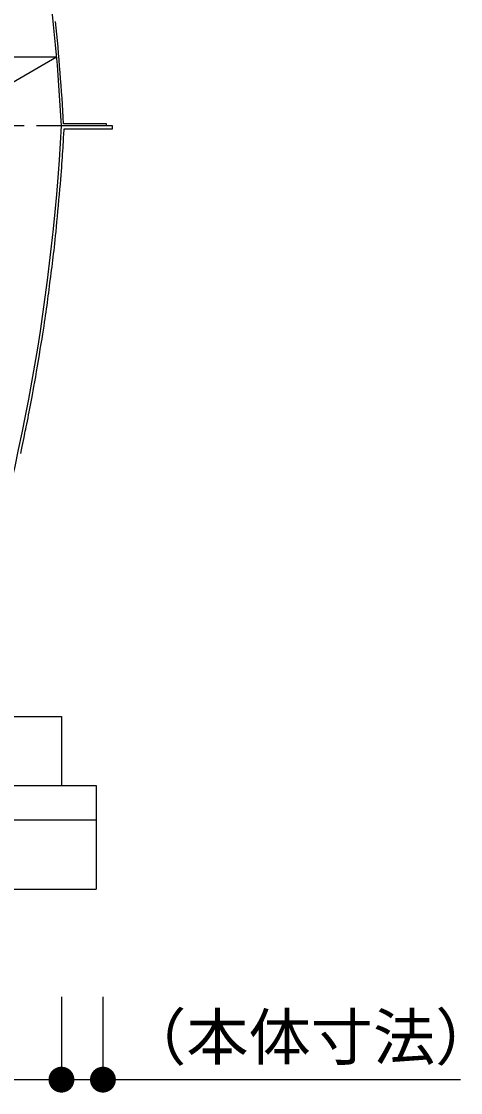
# Model space of a CAD drawing. Units: millimetres, scale not verified. Extents: x -8910 to 8910, y -6308 to 6308.
# Drawn here: x 1835 to 2470, y -3795 to -2243 of the extents above; entities that cross this region are included whole.
import ezdxf
from ezdxf.enums import TextEntityAlignment as Align

# ---------------------------------------------------------------- set-up
doc = ezdxf.new("R2010")
doc.units = ezdxf.units.MM
doc.header["$LTSCALE"] = 30
doc.linetypes.add('DASHED1', pattern=[1.8, 1.2, -0.6])
for name, color, linetype, lineweight in [('0-1_空気管', 3, 'Continuous', 25), ('0-2_機器', 2, 'Continuous', 25), ('1-2_00クル-フ-6寸法', 132, 'Continuous', 25)]:
    doc.layers.add(name, color=color, linetype=linetype, lineweight=lineweight)
doc.styles.add('ＭＳ ゴシック', font='')
doc.styles.get('ＭＳ ゴシック').set_extended_font_data('MS Gothic')

msp = doc.modelspace()

# ---------------------------------------------------------------- linework, layer by layer
at = {"layer": '0-1_空気管'}
for p, q in [((879.62, -2294.81), (1885.78, -2294.81)), ((930.64, -2844.81), (1885.78, -2294.81)), ((1966.75, -2394.81), (1892.7, -2394.81)), ((1957.7, -2391.61), (1895.74, -2391.61)), ((1896.02, -2407.55), (1896.5, -2398.81)), ((1896.5, -2398.81), (1966.75, -2398.81)), ((1957.7, -2394.81), (1957.7, -2391.61)), ((1966.75, -2398.81), (1966.75, -2394.81))]:
    msp.add_line(p, q, dxfattribs=at)
at = {"layer": '0-1_空気管', "linetype": 'DASHED1'}
msp.add_line((1892.7, -2394.81), (872.7, -2394.81), dxfattribs=at)
at = {"layer": '0-1_空気管'}
for points in [[(1874.9, -2631.57), (1876.12, -2622.21), (1877.32, -2612.84), (1877.92, -2608.15), (1878.52, -2603.47), (1879.11, -2598.79), (1879.69, -2594.1), (1880.27, -2589.41), (1880.83, -2584.72), (1881.39, -2580.02), (1881.94, -2575.24), (1882.49, -2570.32), (1883.06, -2565.18), (1883.63, -2559.76), (1884.23, -2553.97), (1884.86, -2547.74), (1885.52, -2541.01), (1886.22, -2533.75), (1886.94, -2526.05), (1887.69, -2518.06), (1888.43, -2509.93), (1889.16, -2501.81), (1889.87, -2493.85), (1890.54, -2486.17), (1891.16, -2478.94), (1891.72, -2472.25), (1892.22, -2466.09), (1892.67, -2460.36), (1893.08, -2455), (1893.45, -2449.93), (1893.79, -2445.08), (1894.1, -2440.38), (1894.4, -2435.75), (1894.68, -2431.15), (1894.95, -2426.61), (1895.21, -2422.22), (1895.45, -2418.05), (1895.66, -2414.17), (1895.86, -2410.64), (1896.02, -2407.55)], [(1838.65, -2845.75), (1839.92, -2839.59), (1840.46, -2837), (1841.1, -2833.9), (1841.82, -2830.37), (1842.62, -2826.48), (1843.47, -2822.3), (1844.36, -2817.9), (1845.26, -2813.35), (1846.18, -2808.73), (1847.09, -2804.08), (1848, -2799.36), (1848.92, -2794.49), (1849.87, -2789.4), (1850.86, -2784.01), (1851.9, -2778.26), (1853, -2772.07), (1854.17, -2765.37), (1855.43, -2758.12), (1856.74, -2750.44), (1858.1, -2742.46), (1859.46, -2734.33), (1860.82, -2726.2), (1862.14, -2718.21), (1863.4, -2710.51), (1864.58, -2703.25), (1865.66, -2696.54), (1866.63, -2690.33), (1867.53, -2684.55), (1868.35, -2679.14), (1869.11, -2674.02), (1869.83, -2669.11), (1870.51, -2664.35), (1871.16, -2659.66), (1871.81, -2654.98), (1872.44, -2650.3), (1873.07, -2645.62), (1873.68, -2640.94), (1874.29, -2636.26), (1874.9, -2631.57)], [(1834.94, -2863.69), (1835.91, -2859.01), (1838.65, -2845.75)], [(1833.83, -2869.03), (1834.94, -2863.69)]]:
    msp.add_lwpolyline(points, dxfattribs=at)
for centre, radius, start, end in [((-1103.19, -2551.82), 3000, 2.99998, 11.98755), ((-1103.19, -2551.82), 3003.2, 3.05789, 5.89299), ((-1103.19, -2237.8), 3000, 341.77399, 357)]:
    msp.add_arc(centre, radius, start, end, dxfattribs=at)
at = {"layer": '0-2_機器'}
for p, q in [((872.7, -3249.81), (1892.7, -3249.81)), ((1892.7, -3249.81), (1892.7, -3349.81)), ((822.7, -3349.81), (1942.7, -3349.81)), ((1942.7, -3349.81), (1942.7, -3499.81)), ((822.7, -3399.81), (1942.7, -3399.81)), ((822.7, -3499.81), (1942.7, -3499.81))]:
    msp.add_line(p, q, dxfattribs=at)
at = {"layer": '1-2_00クル-フ-6寸法', "color": 4}
for p, q in [((1892.7, -3655.84), (1892.7, -3775.84)), ((1892.7, -3655.84), (1892.7, -3775.84)), ((1952.7, -3655.84), (1952.7, -3775.84)), ((872.7, -3775.84), (1892.7, -3775.84)), ((1892.7, -3775.84), (1952.7, -3775.84)), ((1951.2, -3775.84), (2469.94, -3775.84))]:
    msp.add_line(p, q, dxfattribs=at)
at = {"layer": '1-2_00クル-フ-6寸法'}
for points in [[(1892.7, -3775.84), (1874.54, -3771.17), (1875.27, -3768.93)], [(1892.7, -3775.84), (1874.54, -3771.17), (1875.27, -3768.93)], [(1892.7, -3775.84), (1875.27, -3768.93), (1876.27, -3766.8)], [(1892.7, -3775.84), (1875.27, -3768.93), (1876.27, -3766.8)], [(1892.7, -3775.84), (1876.27, -3766.8), (1877.53, -3764.82)], [(1892.7, -3775.84), (1876.27, -3766.8), (1877.53, -3764.82)], [(1892.7, -3775.84), (1877.53, -3764.82), (1879.03, -3763)], [(1892.7, -3775.84), (1877.53, -3764.82), (1879.03, -3763)], [(1892.7, -3775.84), (1879.03, -3763), (1880.75, -3761.39)], [(1892.7, -3775.84), (1879.03, -3763), (1880.75, -3761.39)], [(1892.7, -3775.84), (1880.75, -3761.39), (1882.65, -3760.01)], [(1892.7, -3775.84), (1880.75, -3761.39), (1882.65, -3760.01)], [(1892.7, -3775.84), (1882.65, -3760.01), (1884.72, -3758.87)], [(1892.7, -3775.84), (1882.65, -3760.01), (1884.72, -3758.87)], [(1892.7, -3775.84), (1884.72, -3758.87), (1886.9, -3758)], [(1892.7, -3775.84), (1884.72, -3758.87), (1886.9, -3758)], [(1892.7, -3775.84), (1886.9, -3758), (1889.19, -3757.42)], [(1892.7, -3775.84), (1886.9, -3758), (1889.19, -3757.42)], [(1892.7, -3775.84), (1889.19, -3757.42), (1891.52, -3757.12)], [(1892.7, -3775.84), (1889.19, -3757.42), (1891.52, -3757.12)], [(1892.7, -3775.84), (1891.52, -3757.12), (1893.88, -3757.12)], [(1892.7, -3775.84), (1891.52, -3757.12), (1893.88, -3757.12)], [(1892.7, -3775.84), (1893.88, -3757.12), (1896.21, -3757.42)], [(1892.7, -3775.84), (1893.88, -3757.12), (1896.21, -3757.42)], [(1892.7, -3775.84), (1896.21, -3757.42), (1898.49, -3758)], [(1892.7, -3775.84), (1896.21, -3757.42), (1898.49, -3758)], [(1892.7, -3775.84), (1898.49, -3758), (1900.68, -3758.87)], [(1892.7, -3775.84), (1898.49, -3758), (1900.68, -3758.87)], [(1892.7, -3775.84), (1900.68, -3758.87), (1902.75, -3760.01)], [(1892.7, -3775.84), (1900.68, -3758.87), (1902.75, -3760.01)], [(1892.7, -3775.84), (1902.75, -3760.01), (1904.65, -3761.39)], [(1892.7, -3775.84), (1902.75, -3760.01), (1904.65, -3761.39)], [(1892.7, -3775.84), (1904.65, -3761.39), (1906.37, -3763)], [(1892.7, -3775.84), (1904.65, -3761.39), (1906.37, -3763)], [(1892.7, -3775.84), (1906.37, -3763), (1907.87, -3764.82)], [(1892.7, -3775.84), (1906.37, -3763), (1907.87, -3764.82)], [(1892.7, -3775.84), (1907.87, -3764.82), (1909.13, -3766.8)], [(1892.7, -3775.84), (1907.87, -3764.82), (1909.13, -3766.8)], [(1892.7, -3775.84), (1909.13, -3766.8), (1910.13, -3768.93)], [(1892.7, -3775.84), (1909.13, -3766.8), (1910.13, -3768.93)], [(1892.7, -3775.84), (1910.13, -3768.93), (1910.86, -3771.17)], [(1892.7, -3775.84), (1910.13, -3768.93), (1910.86, -3771.17)], [(1952.7, -3775.84), (1934.54, -3771.17), (1935.27, -3768.93)], [(1952.7, -3775.84), (1935.27, -3768.93), (1936.27, -3766.8)], [(1952.7, -3775.84), (1936.27, -3766.8), (1937.53, -3764.82)], [(1952.7, -3775.84), (1937.53, -3764.82), (1939.03, -3763)], [(1952.7, -3775.84), (1939.03, -3763), (1940.75, -3761.39)], [(1952.7, -3775.84), (1940.75, -3761.39), (1942.65, -3760.01)], [(1952.7, -3775.84), (1942.65, -3760.01), (1944.72, -3758.87)], [(1952.7, -3775.84), (1944.72, -3758.87), (1946.9, -3758)], [(1952.7, -3775.84), (1946.9, -3758), (1949.19, -3757.42)], [(1952.7, -3775.84), (1949.19, -3757.42), (1951.52, -3757.12)], [(1952.7, -3775.84), (1951.52, -3757.12), (1953.88, -3757.12)], [(1952.7, -3775.84), (1953.88, -3757.12), (1956.21, -3757.42)], [(1952.7, -3775.84), (1956.21, -3757.42), (1958.49, -3758)], [(1952.7, -3775.84), (1958.49, -3758), (1960.68, -3758.87)], [(1952.7, -3775.84), (1960.68, -3758.87), (1962.75, -3760.01)], [(1952.7, -3775.84), (1962.75, -3760.01), (1964.65, -3761.39)], [(1952.7, -3775.84), (1964.65, -3761.39), (1966.37, -3763)], [(1952.7, -3775.84), (1966.37, -3763), (1967.87, -3764.82)], [(1952.7, -3775.84), (1967.87, -3764.82), (1969.13, -3766.8)], [(1952.7, -3775.84), (1969.13, -3766.8), (1970.13, -3768.93)], [(1952.7, -3775.84), (1970.13, -3768.93), (1970.86, -3771.17)], [(1892.7, -3775.84), (1873.95, -3775.84), (1874.1, -3773.49)], [(1892.7, -3775.84), (1873.95, -3775.84), (1874.1, -3773.49)], [(1892.7, -3775.84), (1874.1, -3778.19), (1873.95, -3775.84)], [(1892.7, -3775.84), (1874.1, -3778.19), (1873.95, -3775.84)], [(1892.7, -3775.84), (1874.1, -3773.49), (1874.54, -3771.17)], [(1892.7, -3775.84), (1874.1, -3773.49), (1874.54, -3771.17)], [(1892.7, -3775.84), (1874.54, -3780.5), (1874.1, -3778.19)], [(1892.7, -3775.84), (1874.54, -3780.5), (1874.1, -3778.19)], [(1892.7, -3775.84), (1875.27, -3782.74), (1874.54, -3780.5)], [(1892.7, -3775.84), (1875.27, -3782.74), (1874.54, -3780.5)], [(1892.7, -3775.84), (1876.27, -3784.87), (1875.27, -3782.74)], [(1892.7, -3775.84), (1876.27, -3784.87), (1875.27, -3782.74)], [(1892.7, -3775.84), (1877.53, -3786.86), (1876.27, -3784.87)], [(1892.7, -3775.84), (1877.53, -3786.86), (1876.27, -3784.87)], [(1892.7, -3775.84), (1879.03, -3788.67), (1877.53, -3786.86)], [(1892.7, -3775.84), (1879.03, -3788.67), (1877.53, -3786.86)], [(1892.7, -3775.84), (1880.75, -3790.28), (1879.03, -3788.67)], [(1892.7, -3775.84), (1880.75, -3790.28), (1879.03, -3788.67)], [(1892.7, -3775.84), (1882.65, -3791.67), (1880.75, -3790.28)], [(1892.7, -3775.84), (1882.65, -3791.67), (1880.75, -3790.28)], [(1892.7, -3775.84), (1884.72, -3792.8), (1882.65, -3791.67)], [(1892.7, -3775.84), (1884.72, -3792.8), (1882.65, -3791.67)], [(1892.7, -3775.84), (1886.9, -3793.67), (1884.72, -3792.8)], [(1892.7, -3775.84), (1886.9, -3793.67), (1884.72, -3792.8)], [(1892.7, -3775.84), (1889.19, -3794.25), (1886.9, -3793.67)], [(1892.7, -3775.84), (1889.19, -3794.25), (1886.9, -3793.67)], [(1892.7, -3775.84), (1891.52, -3794.55), (1889.19, -3794.25)], [(1892.7, -3775.84), (1891.52, -3794.55), (1889.19, -3794.25)], [(1892.7, -3775.84), (1893.88, -3794.55), (1891.52, -3794.55)], [(1892.7, -3775.84), (1893.88, -3794.55), (1891.52, -3794.55)], [(1892.7, -3775.84), (1910.86, -3771.17), (1911.3, -3773.49)], [(1892.7, -3775.84), (1910.86, -3771.17), (1911.3, -3773.49)], [(1892.7, -3775.84), (1911.3, -3773.49), (1911.45, -3775.84)], [(1892.7, -3775.84), (1911.3, -3773.49), (1911.45, -3775.84)], [(1892.7, -3775.84), (1896.21, -3794.25), (1893.88, -3794.55)], [(1892.7, -3775.84), (1898.49, -3793.67), (1896.21, -3794.25)], [(1892.7, -3775.84), (1900.68, -3792.8), (1898.49, -3793.67)], [(1892.7, -3775.84), (1902.75, -3791.67), (1900.68, -3792.8)], [(1892.7, -3775.84), (1904.65, -3790.28), (1902.75, -3791.67)], [(1892.7, -3775.84), (1906.37, -3788.67), (1904.65, -3790.28)], [(1892.7, -3775.84), (1907.87, -3786.86), (1906.37, -3788.67)], [(1892.7, -3775.84), (1909.13, -3784.87), (1907.87, -3786.86)], [(1892.7, -3775.84), (1910.13, -3782.74), (1909.13, -3784.87)], [(1892.7, -3775.84), (1910.86, -3780.5), (1910.13, -3782.74)], [(1892.7, -3775.84), (1911.3, -3778.19), (1910.86, -3780.5)], [(1892.7, -3775.84), (1911.45, -3775.84), (1911.3, -3778.19)], [(1892.7, -3775.84), (1896.21, -3794.25), (1893.88, -3794.55)], [(1892.7, -3775.84), (1898.49, -3793.67), (1896.21, -3794.25)], [(1892.7, -3775.84), (1900.68, -3792.8), (1898.49, -3793.67)], [(1892.7, -3775.84), (1902.75, -3791.67), (1900.68, -3792.8)], [(1892.7, -3775.84), (1904.65, -3790.28), (1902.75, -3791.67)], [(1892.7, -3775.84), (1906.37, -3788.67), (1904.65, -3790.28)], [(1892.7, -3775.84), (1907.87, -3786.86), (1906.37, -3788.67)], [(1892.7, -3775.84), (1909.13, -3784.87), (1907.87, -3786.86)], [(1892.7, -3775.84), (1910.13, -3782.74), (1909.13, -3784.87)], [(1892.7, -3775.84), (1910.86, -3780.5), (1910.13, -3782.74)], [(1892.7, -3775.84), (1911.3, -3778.19), (1910.86, -3780.5)], [(1892.7, -3775.84), (1911.45, -3775.84), (1911.3, -3778.19)], [(1952.7, -3775.84), (1933.95, -3775.84), (1934.1, -3773.49)], [(1952.7, -3775.84), (1934.1, -3778.19), (1933.95, -3775.84)], [(1952.7, -3775.84), (1934.1, -3773.49), (1934.54, -3771.17)], [(1952.7, -3775.84), (1934.54, -3780.5), (1934.1, -3778.19)], [(1952.7, -3775.84), (1935.27, -3782.74), (1934.54, -3780.5)], [(1952.7, -3775.84), (1936.27, -3784.87), (1935.27, -3782.74)], [(1952.7, -3775.84), (1937.53, -3786.86), (1936.27, -3784.87)], [(1952.7, -3775.84), (1939.03, -3788.67), (1937.53, -3786.86)], [(1952.7, -3775.84), (1940.75, -3790.28), (1939.03, -3788.67)], [(1952.7, -3775.84), (1942.65, -3791.67), (1940.75, -3790.28)], [(1952.7, -3775.84), (1944.72, -3792.8), (1942.65, -3791.67)], [(1952.7, -3775.84), (1946.9, -3793.67), (1944.72, -3792.8)], [(1952.7, -3775.84), (1949.19, -3794.25), (1946.9, -3793.67)], [(1952.7, -3775.84), (1951.52, -3794.55), (1949.19, -3794.25)], [(1952.7, -3775.84), (1953.88, -3794.55), (1951.52, -3794.55)], [(1952.7, -3775.84), (1970.86, -3771.17), (1971.3, -3773.49)], [(1952.7, -3775.84), (1971.3, -3773.49), (1971.45, -3775.84)], [(1952.7, -3775.84), (1956.21, -3794.25), (1953.88, -3794.55)], [(1952.7, -3775.84), (1958.49, -3793.67), (1956.21, -3794.25)], [(1952.7, -3775.84), (1960.68, -3792.8), (1958.49, -3793.67)], [(1952.7, -3775.84), (1962.75, -3791.67), (1960.68, -3792.8)], [(1952.7, -3775.84), (1964.65, -3790.28), (1962.75, -3791.67)], [(1952.7, -3775.84), (1966.37, -3788.67), (1964.65, -3790.28)], [(1952.7, -3775.84), (1967.87, -3786.86), (1966.37, -3788.67)], [(1952.7, -3775.84), (1969.13, -3784.87), (1967.87, -3786.86)], [(1952.7, -3775.84), (1970.13, -3782.74), (1969.13, -3784.87)], [(1952.7, -3775.84), (1970.86, -3780.5), (1970.13, -3782.74)], [(1952.7, -3775.84), (1971.3, -3778.19), (1970.86, -3780.5)], [(1952.7, -3775.84), (1971.45, -3775.84), (1971.3, -3778.19)]]:
    msp.add_solid(points, dxfattribs=at)

# ---------------------------------------------------------------- texts
at = {"layer": '1-2_00クル-フ-6寸法', "color": 4, "style": 'ＭＳ ゴシック'}
msp.add_text('（本体寸法）', height=65.98, dxfattribs=at).set_placement((1983.32, -3766.95), align=Align.BOTTOM_LEFT)

doc.saveas('drawing.dxf')
